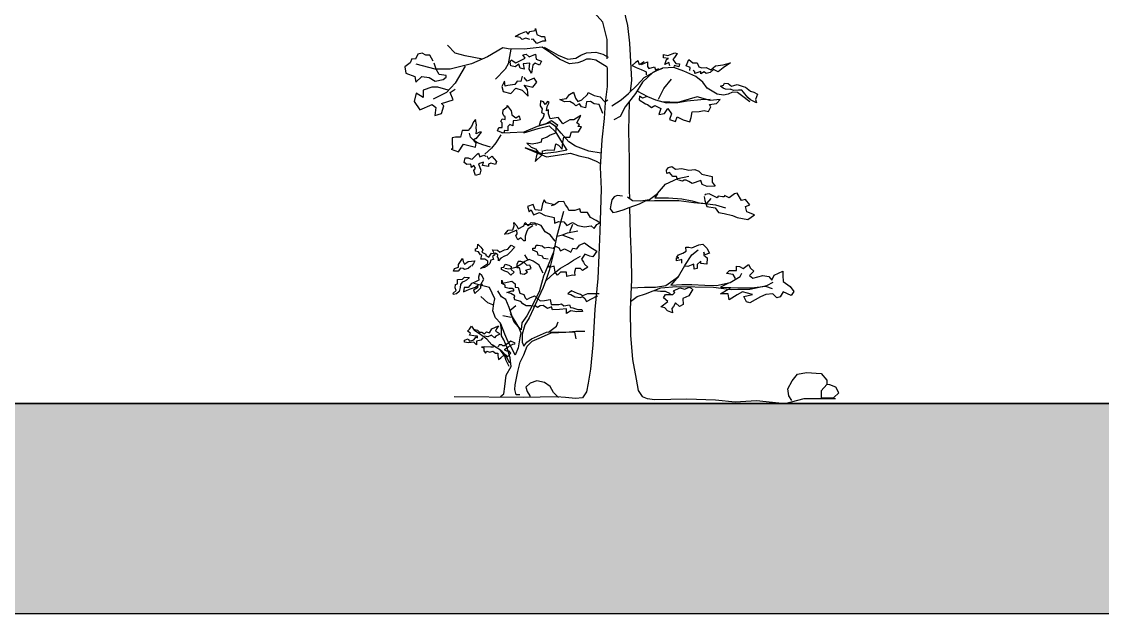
# Model space of a CAD drawing. Header units: millimetres. Extents: x 87938 to 265635, y 330093 to 434310.
# Drawn here: x 114555 to 127864, y 330093 to 337377 of the extents above; entities that cross this region are included whole.
import ezdxf

# ---------------------------------------------------------------- set-up
doc = ezdxf.new("R2010")
doc.units = ezdxf.units.MM
doc.layers.add('www.cad-blocks.net', color=7, linetype='Continuous')

# ---------------------------------------------------------------- blocks, each defined once
blk = doc.blocks.new('A$C225C7FC0')
for p, q in [((2486, 4693), (2382, 4810)), ((2743, 4859), (2792, 4650)), ((2541, 4479), (2486, 4693)), ((1408, 4516), (1457, 4546)), ((1457, 4546), (1537, 4577)), ((1537, 4577), (1567, 4546)), ((1567, 4546), (1586, 4577)), ((1586, 4577), (1653, 4589)), ((1653, 4589), (1659, 4614)), ((1659, 4614), (1672, 4540)), ((1672, 4540), (1727, 4516)), ((2792, 4650), (2816, 4436)), ((667, 4311), (576, 4409)), ((1469, 4503), (1408, 4516)), ((1494, 4479), (1469, 4503)), ((1537, 4497), (1494, 4479)), ((1586, 4479), (1537, 4497)), ((1629, 4485), (1604, 4479)), ((1672, 4430), (1629, 4485)), ((1745, 4461), (1672, 4430)), ((1727, 4516), (1769, 4516)), ((1782, 4461), (1745, 4461)), ((1769, 4516), (1782, 4461)), ((2541, 4240), (2541, 4479)), ((2816, 4436), (2841, 3977)), ((208, 4298), (178, 4237)), ((263, 4311), (208, 4298)), ((306, 4286), (263, 4311)), ((355, 4286), (306, 4286)), ((398, 4213), (355, 4286)), ((790, 4280), (667, 4311)), ((1004, 4237), (790, 4280)), ((1065, 4268), (869, 4182)), ((1255, 4378), (1065, 4268)), ((1323, 4366), (1255, 4378)), ((1518, 4360), (1323, 4366)), ((1353, 4360), (1323, 4182)), ((1500, 4292), (1543, 4298)), ((1531, 4249), (1500, 4292)), ((1739, 4384), (1518, 4360)), ((1543, 4298), (1580, 4268)), ((1580, 4268), (1659, 4298)), ((1659, 4298), (1665, 4237)), ((1843, 4317), (1739, 4384)), ((1763, 4384), (1935, 4286)), ((1953, 4237), (1843, 4317)), ((1935, 4286), (2057, 4237)), ((2155, 4249), (2216, 4286)), ((2216, 4286), (2284, 4317)), ((2284, 4317), (2400, 4323)), ((2400, 4323), (2486, 4298)), ((2486, 4298), (2553, 4262)), ((3233, 4252), (3233, 4295)), ((3233, 4295), (3288, 4283)), ((3288, 4283), (3374, 4314)), ((3404, 4307), (3368, 4259)), ((3374, 4314), (3404, 4307)), ((116, 4194), (49, 4145)), ((49, 4145), (61, 4066)), ((135, 4243), (116, 4194)), ((178, 4237), (135, 4243)), ((422, 4115), (190, 4176)), ((435, 4115), (410, 4188)), ((869, 4182), (606, 4115)), ((790, 4151), (667, 3943)), ((1323, 4182), (1286, 4115)), ((1347, 4200), (1353, 4225)), ((1353, 4157), (1347, 4200)), ((1408, 4145), (1353, 4157)), ((1359, 4231), (1414, 4194)), ((1451, 4176), (1408, 4145)), ((1414, 4194), (1457, 4213)), ((1469, 4127), (1451, 4176)), ((1457, 4213), (1531, 4249)), ((1518, 4115), (1469, 4127)), ((1586, 4188), (1506, 4182)), ((1506, 4182), (1518, 4115)), ((1580, 4115), (1586, 4188)), ((1623, 4164), (1610, 4066)), ((1653, 4188), (1623, 4164)), ((1708, 4164), (1653, 4188)), ((1665, 4237), (1733, 4213)), ((1733, 4213), (1708, 4164)), ((2076, 4182), (1953, 4237)), ((2057, 4237), (2155, 4249)), ((2180, 4194), (2076, 4182)), ((2235, 4213), (2180, 4194)), ((2284, 4237), (2235, 4213)), ((2333, 4237), (2284, 4237)), ((2400, 4225), (2333, 4237)), ((2541, 4139), (2400, 4225)), ((2541, 4133), (2541, 3900)), ((2890, 4197), (2847, 4161)), ((2847, 4161), (2896, 4136)), ((2921, 4216), (2890, 4197)), ((2896, 4136), (2957, 4112)), ((2939, 4167), (2921, 4216)), ((2994, 4203), (2939, 4167)), ((2963, 4173), (3037, 4203)), ((3037, 4203), (3037, 4148)), ((3037, 4148), (3055, 4124)), ((3055, 4124), (3123, 4142)), ((3221, 4127), (3104, 4072)), ((3123, 4142), (3135, 4105)), ((3147, 4096), (3227, 4127)), ((3361, 4133), (3221, 4127)), ((3294, 4246), (3233, 4252)), ((3251, 4173), (3270, 4234)), ((3300, 4197), (3251, 4173)), ((3270, 4234), (3294, 4246)), ((3312, 4154), (3300, 4197)), ((3368, 4259), (3349, 4234)), ((3349, 4234), (3386, 4185)), ((3368, 4161), (3361, 4142)), ((3484, 4090), (3361, 4133)), ((3423, 4142), (3368, 4161)), ((3386, 4185), (3429, 4179)), ((3429, 4179), (3423, 4142)), ((3515, 4154), (3545, 4234)), ((3563, 4136), (3515, 4154)), ((3545, 4234), (3594, 4191)), ((3557, 4099), (3563, 4136)), ((3594, 4191), (3649, 4191)), ((3649, 4191), (3668, 4142)), ((3668, 4142), (3704, 4130)), ((3704, 4130), (3759, 4136)), ((3759, 4136), (3815, 4105)), ((3815, 4105), (3876, 4154)), ((3876, 4154), (3968, 4167)), ((3968, 4130), (3906, 4081)), ((3968, 4167), (4059, 4191)), ((4059, 4191), (3968, 4130)), ((61, 4066), (171, 4023)), ((171, 4023), (184, 3955)), ((184, 3955), (257, 4023)), ((257, 4023), (349, 4011)), ((349, 4011), (422, 3968)), ((606, 4115), (422, 4115)), ((471, 4047), (435, 4115)), ((557, 4035), (471, 4047)), ((520, 3986), (557, 4017)), ((557, 4017), (557, 4035)), ((1286, 4115), (1163, 3992)), ((1494, 4029), (1476, 3962)), ((1555, 3968), (1518, 4011)), ((1641, 4004), (1555, 3968)), ((1610, 4066), (1580, 4115)), ((1672, 3955), (1641, 4004)), ((2908, 3919), (2994, 4011)), ((2957, 4112), (2994, 4093)), ((3104, 4072), (2976, 3955)), ((2994, 4011), (3147, 4096)), ((2994, 4093), (3019, 4081)), ((3019, 4081), (3019, 4044)), ((3135, 4105), (3178, 4124)), ((3631, 4023), (3484, 4090)), ((3619, 4081), (3600, 4099)), ((3692, 4087), (3619, 4063)), ((3619, 4063), (3619, 4081)), ((3717, 3955), (3631, 4023)), ((3692, 4056), (3692, 4087)), ((3735, 4081), (3692, 4056)), ((3759, 4063), (3735, 4081)), ((3808, 4075), (3759, 4063)), ((3851, 4112), (3808, 4075)), ((3906, 4081), (3851, 4112)), ((380, 3894), (276, 3857)), ((453, 3894), (380, 3894)), ((422, 3968), (520, 3986)), ((582, 3857), (453, 3894)), ((667, 3943), (563, 3827)), ((606, 3827), (667, 3870)), ((1274, 3968), (1243, 3900)), ((1243, 3900), (1261, 3839)), ((1286, 3906), (1274, 3968)), ((1316, 3913), (1286, 3906)), ((1402, 3925), (1316, 3913)), ((1353, 3815), (1414, 3882)), ((1433, 3968), (1402, 3925)), ((1414, 3882), (1494, 3857)), ((1476, 3962), (1433, 3968)), ((1561, 3864), (1518, 3919)), ((1518, 3919), (1623, 3894)), ((1567, 3784), (1561, 3864)), ((1623, 3894), (1672, 3955)), ((2541, 3900), (2516, 3704)), ((2804, 3815), (2908, 3919)), ((2841, 3977), (2823, 3836)), ((2976, 3955), (2890, 3815)), ((3172, 3747), (3239, 3876)), ((3239, 3876), (3331, 3992)), ((3772, 3882), (3717, 3955)), ((3894, 3808), (3772, 3882)), ((3937, 3906), (3974, 3919)), ((3968, 3882), (3937, 3906)), ((3998, 3870), (3968, 3882)), ((3974, 3919), (3986, 3943)), ((3986, 3943), (4029, 3937)), ((4059, 3864), (3998, 3870)), ((4029, 3937), (4072, 3906)), ((4096, 3851), (4059, 3870)), ((4072, 3906), (4102, 3913)), ((4102, 3913), (4139, 3925)), ((4139, 3925), (4213, 3900)), ((4213, 3900), (4243, 3894)), ((4243, 3894), (4304, 3845)), ((190, 3821), (165, 3717)), ((276, 3766), (190, 3821)), ((276, 3857), (276, 3766)), ((563, 3827), (398, 3747)), ((502, 3692), (643, 3735)), ((643, 3735), (606, 3827)), ((1261, 3839), (1353, 3815)), ((1494, 3857), (1567, 3784)), ((1959, 3741), (2039, 3753)), ((2014, 3711), (1959, 3741)), ((2039, 3753), (2076, 3802)), ((2076, 3802), (2125, 3833)), ((2125, 3833), (2149, 3759)), ((2149, 3759), (2180, 3717)), ((2180, 3717), (2229, 3735)), ((2229, 3735), (2296, 3802)), ((2296, 3802), (2308, 3827)), ((2308, 3827), (2382, 3790)), ((2382, 3790), (2455, 3772)), ((2455, 3772), (2510, 3711)), ((2510, 3711), (2547, 3735)), ((2596, 3662), (2712, 3735)), ((2712, 3735), (2804, 3815)), ((2890, 3815), (2761, 3649)), ((2914, 3845), (3037, 3778)), ((2939, 3784), (2933, 3735)), ((2933, 3735), (3012, 3686)), ((2976, 3759), (2939, 3784)), ((3019, 3772), (2976, 3759)), ((3037, 3778), (3135, 3735)), ((3135, 3735), (3270, 3698)), ((3551, 3747), (3410, 3704)), ((3527, 3723), (3692, 3741)), ((3649, 3772), (3551, 3747)), ((3808, 3729), (3649, 3772)), ((3692, 3741), (3808, 3747)), ((3931, 3741), (3808, 3729)), ((3888, 3692), (3931, 3741)), ((3974, 3796), (3894, 3808)), ((4029, 3808), (3974, 3796)), ((4084, 3833), (4029, 3808)), ((4145, 3827), (4084, 3833)), ((4157, 3857), (4096, 3851)), ((4194, 3790), (4145, 3827)), ((4200, 3857), (4157, 3857)), ((4298, 3711), (4194, 3790)), ((4219, 3833), (4200, 3857)), ((4274, 3766), (4219, 3833)), ((4304, 3735), (4274, 3766)), ((4304, 3845), (4347, 3833)), ((4378, 3698), (4304, 3735)), ((4347, 3833), (4390, 3808)), ((4390, 3808), (4366, 3741)), ((4366, 3741), (4378, 3698)), ((165, 3717), (233, 3613)), ((233, 3613), (386, 3680)), ((386, 3680), (429, 3643)), ((429, 3643), (416, 3545)), ((527, 3662), (502, 3692)), ((502, 3570), (527, 3662)), ((1255, 3570), (1261, 3613)), ((1261, 3613), (1310, 3649)), ((1310, 3649), (1310, 3668)), ((1310, 3668), (1359, 3600)), ((1359, 3600), (1365, 3557)), ((1721, 3723), (1714, 3662)), ((1714, 3662), (1739, 3625)), ((1757, 3711), (1721, 3723)), ((1739, 3625), (1733, 3582)), ((1776, 3680), (1757, 3711)), ((1806, 3717), (1776, 3680)), ((1794, 3600), (1800, 3655)), ((1818, 3613), (1794, 3600)), ((1800, 3655), (1825, 3704)), ((1825, 3704), (1806, 3717)), ((1818, 3564), (1818, 3613)), ((2082, 3717), (2014, 3711)), ((2131, 3686), (2082, 3717)), ((2155, 3662), (2131, 3686)), ((2198, 3686), (2155, 3662)), ((2223, 3649), (2198, 3686)), ((2272, 3637), (2223, 3649)), ((2284, 3711), (2272, 3637)), ((2333, 3717), (2284, 3711)), ((2382, 3686), (2333, 3717)), ((2443, 3680), (2382, 3686)), ((2486, 3570), (2443, 3680)), ((2516, 3704), (2504, 3508)), ((2761, 3649), (2700, 3533)), ((2810, 3704), (2804, 3361)), ((3012, 3686), (3037, 3680)), ((3037, 3680), (3086, 3643)), ((3086, 3643), (3129, 3668)), ((3129, 3668), (3202, 3631)), ((3202, 3631), (3178, 3557)), ((3410, 3704), (3214, 3711)), ((3245, 3570), (3288, 3631)), ((3270, 3698), (3410, 3704)), ((3288, 3631), (3331, 3564)), ((3410, 3704), (3527, 3723)), ((3588, 3588), (3674, 3594)), ((3674, 3594), (3735, 3606)), ((3735, 3606), (3790, 3594)), ((3790, 3594), (3815, 3649)), ((3802, 3680), (3888, 3692)), ((3815, 3649), (3802, 3680)), ((416, 3545), (502, 3570)), ((894, 3466), (869, 3410)), ((918, 3496), (894, 3466)), ((931, 3429), (918, 3496)), ((1231, 3472), (1249, 3502)), ((1249, 3453), (1231, 3472)), ((1249, 3502), (1286, 3496)), ((1267, 3539), (1255, 3570)), ((1286, 3527), (1267, 3539)), ((1286, 3496), (1286, 3527)), ((1365, 3557), (1365, 3551)), ((1365, 3551), (1414, 3515)), ((1384, 3478), (1378, 3417)), ((1433, 3484), (1384, 3478)), ((1414, 3515), (1457, 3539)), ((1469, 3490), (1433, 3484)), ((1457, 3539), (1469, 3490)), ((1721, 3478), (1702, 3423)), ((1751, 3521), (1721, 3478)), ((1733, 3582), (1763, 3564)), ((1763, 3564), (1751, 3521)), ((1788, 3447), (1855, 3484)), ((1837, 3502), (1818, 3564)), ((1935, 3521), (1837, 3502)), ((1855, 3484), (1929, 3429)), ((1965, 3484), (1935, 3521)), ((1996, 3441), (1965, 3484)), ((2082, 3490), (1996, 3441)), ((2131, 3490), (2082, 3490)), ((2216, 3545), (2131, 3490)), ((2167, 3453), (2216, 3545)), ((2504, 3508), (2474, 3245)), ((2700, 3533), (2621, 3490)), ((3178, 3557), (3245, 3570)), ((3331, 3564), (3306, 3496)), ((3306, 3496), (3380, 3472)), ((3380, 3472), (3404, 3527)), ((3404, 3527), (3478, 3490)), ((3478, 3490), (3557, 3466)), ((3557, 3466), (3576, 3521)), ((3576, 3521), (3588, 3588)), ((753, 3361), (747, 3325)), ((827, 3361), (753, 3361)), ((869, 3410), (827, 3361)), ((925, 3398), (931, 3429)), ((931, 3361), (925, 3398)), ((925, 3319), (931, 3361)), ((925, 3257), (992, 3337)), ((967, 3337), (925, 3319)), ((992, 3337), (967, 3337)), ((1188, 3355), (1206, 3398)), ((1261, 3325), (1188, 3355)), ((1206, 3398), (1249, 3398)), ((1347, 3331), (1243, 3325)), ((1249, 3398), (1249, 3453)), ((1274, 3361), (1267, 3331)), ((1316, 3355), (1274, 3361)), ((1341, 3435), (1316, 3410)), ((1316, 3410), (1316, 3355)), ((1378, 3417), (1341, 3435)), ((1512, 3337), (1347, 3331)), ((1678, 3410), (1512, 3337)), ((1512, 3331), (1690, 3386)), ((1837, 3453), (1678, 3410)), ((1690, 3386), (1825, 3417)), ((1702, 3423), (1788, 3447)), ((1825, 3417), (1904, 3343)), ((1904, 3410), (1837, 3453)), ((1972, 3325), (1904, 3410)), ((1910, 3386), (1904, 3325)), ((1904, 3343), (1965, 3239)), ((1929, 3429), (1910, 3386)), ((2082, 3276), (2100, 3343)), ((2100, 3343), (2186, 3343)), ((2198, 3429), (2167, 3453)), ((2180, 3410), (2198, 3429)), ((2223, 3404), (2180, 3410)), ((2186, 3343), (2223, 3404)), ((2804, 3361), (2810, 3000)), ((674, 3276), (631, 3270)), ((631, 3270), (631, 3221)), ((631, 3221), (637, 3135)), ((735, 3276), (674, 3276)), ((747, 3325), (735, 3276)), ((857, 3276), (845, 3325)), ((894, 3239), (857, 3276)), ((894, 3245), (918, 3264)), ((925, 3202), (894, 3245)), ((943, 3208), (894, 3239)), ((918, 3153), (925, 3202)), ((1010, 3184), (943, 3208)), ((1169, 3208), (1114, 3141)), ((1231, 3306), (1169, 3208)), ((1616, 3190), (1549, 3202)), ((1549, 3202), (1604, 3153)), ((1684, 3202), (1616, 3190)), ((1727, 3215), (1684, 3202)), ((1733, 3251), (1727, 3215)), ((1800, 3276), (1733, 3251)), ((1837, 3300), (1800, 3276)), ((1904, 3325), (1837, 3300)), ((1892, 3117), (1910, 3196)), ((1910, 3196), (1941, 3178)), ((1965, 3239), (2045, 3117)), ((2070, 3221), (1972, 3325)), ((1984, 3129), (1996, 3215)), ((1996, 3215), (2008, 3276)), ((2008, 3276), (2082, 3276)), ((2149, 3166), (2070, 3221)), ((2474, 3245), (2455, 2908)), ((637, 3135), (618, 3129)), ((618, 3129), (710, 3098)), ((710, 3098), (771, 3190)), ((771, 3190), (869, 3166)), ((869, 3166), (918, 3153)), ((876, 3006), (943, 3074)), ((943, 3074), (955, 3080)), ((955, 3080), (974, 3037)), ((1102, 3153), (1010, 3184)), ((1114, 3141), (1035, 3068)), ((1739, 3074), (1531, 3147)), ((1531, 3147), (1794, 3037)), ((1604, 3153), (1659, 3135)), ((1672, 3068), (1653, 2976)), ((1653, 2976), (1739, 3061)), ((1659, 3135), (1690, 3092)), ((1690, 3092), (1672, 3068)), ((1739, 3061), (1745, 3110)), ((1916, 3092), (1739, 3074)), ((1745, 3110), (1806, 3123)), ((1794, 3037), (2088, 3080)), ((1806, 3123), (1892, 3117)), ((2045, 3117), (1916, 3092)), ((1941, 3178), (1984, 3129)), ((2088, 3080), (2192, 3049)), ((2314, 3104), (2149, 3166)), ((2467, 3080), (2314, 3104)), ((778, 2964), (790, 3025)), ((814, 2939), (778, 2964)), ((790, 3025), (827, 3025)), ((863, 2945), (814, 2939)), ((827, 3025), (857, 3012)), ((857, 3012), (876, 3006)), ((869, 2902), (863, 2945)), ((1016, 2970), (955, 2951)), ((955, 2951), (986, 2872)), ((974, 3037), (1023, 3055)), ((1004, 2927), (1016, 2970)), ((1023, 3055), (1047, 3043)), ((1059, 3049), (1078, 3006)), ((1078, 3006), (1120, 3043)), ((1108, 2957), (1078, 2945)), ((1078, 2945), (1078, 2915)), ((1163, 2939), (1108, 2957)), ((1120, 3043), (1176, 2976)), ((1176, 2976), (1163, 2939)), ((2192, 3049), (2308, 3025)), ((2308, 3025), (2406, 2982)), ((2406, 2982), (2449, 2957)), ((2810, 3000), (2810, 2633)), ((900, 2927), (869, 2902)), ((918, 2896), (900, 2927)), ((900, 2866), (918, 2896)), ((918, 2804), (900, 2866)), ((974, 2823), (918, 2804)), ((986, 2872), (974, 2823)), ((1078, 2915), (1004, 2927)), ((2455, 2908), (2467, 2639)), ((3270, 2872), (3294, 2902)), ((3276, 2829), (3270, 2872)), ((3306, 2841), (3276, 2829)), ((3294, 2902), (3337, 2915)), ((3349, 2792), (3306, 2841)), ((3337, 2915), (3380, 2884)), ((3380, 2884), (3459, 2890)), ((3410, 2768), (3545, 2798)), ((3459, 2890), (3545, 2872)), ((3545, 2872), (3619, 2878)), ((3619, 2878), (3668, 2859)), ((3668, 2859), (3704, 2823)), ((3704, 2823), (3833, 2792)), ((3159, 2584), (3257, 2700)), ((3257, 2700), (3410, 2768)), ((3392, 2792), (3349, 2792)), ((3410, 2749), (3392, 2792)), ((3466, 2737), (3423, 2749)), ((3490, 2749), (3466, 2737)), ((3515, 2749), (3490, 2749)), ((3545, 2731), (3515, 2749)), ((3588, 2706), (3545, 2731)), ((3692, 2743), (3588, 2706)), ((3710, 2694), (3692, 2743)), ((3772, 2670), (3710, 2694)), ((3870, 2676), (3772, 2670)), ((3833, 2792), (3833, 2725)), ((3833, 2725), (3870, 2676)), ((2467, 2639), (2449, 2119)), ((2627, 2541), (2596, 2504)), ((2663, 2559), (2627, 2541)), ((2731, 2553), (2663, 2559)), ((2792, 2541), (2853, 2498)), ((2810, 2633), (2816, 2517)), ((3061, 2510), (3159, 2584)), ((3159, 2578), (3129, 2529)), ((3129, 2529), (3294, 2529)), ((3294, 2529), (3459, 2517)), ((3735, 2547), (3741, 2498)), ((3747, 2572), (3741, 2559)), ((3796, 2578), (3747, 2572)), ((3894, 2529), (3796, 2578)), ((3906, 2553), (3894, 2529)), ((3961, 2541), (3906, 2553)), ((3980, 2541), (3961, 2541)), ((3986, 2559), (3980, 2541)), ((4041, 2529), (3986, 2559)), ((4108, 2578), (4041, 2529)), ((4139, 2590), (4108, 2578)), ((4194, 2498), (4139, 2590)), ((1629, 2449), (1561, 2425)), ((1561, 2425), (1580, 2357)), ((1653, 2382), (1629, 2449)), ((1745, 2455), (1727, 2376)), ((1763, 2504), (1745, 2455)), ((1788, 2468), (1763, 2504)), ((1892, 2443), (1788, 2468)), ((1892, 2443), (1849, 2431)), ((1941, 2480), (1892, 2443)), ((2008, 2486), (1941, 2480)), ((2027, 2443), (2008, 2486)), ((2057, 2406), (2027, 2443)), ((2070, 2376), (2057, 2406)), ((2584, 2443), (2578, 2394)), ((2596, 2504), (2584, 2443)), ((2737, 2382), (2810, 2412)), ((2810, 2412), (2939, 2455)), ((2816, 2412), (2823, 2088)), ((2853, 2498), (2951, 2492)), ((2939, 2455), (3012, 2492)), ((2951, 2492), (3061, 2510)), ((3012, 2492), (3123, 2498)), ((3123, 2498), (3288, 2498)), ((3288, 2498), (3423, 2498)), ((3423, 2498), (3606, 2474)), ((3459, 2517), (3588, 2492)), ((3588, 2492), (3674, 2468)), ((3606, 2474), (3741, 2461)), ((3674, 2468), (3766, 2461)), ((3741, 2498), (3766, 2425)), ((3741, 2461), (3876, 2443)), ((3766, 2461), (3821, 2523)), ((3766, 2425), (3870, 2406)), ((3870, 2406), (3912, 2351)), ((3876, 2443), (3998, 2406)), ((4243, 2510), (4194, 2498)), ((4298, 2443), (4243, 2510)), ((4243, 2425), (4298, 2443)), ((4261, 2357), (4243, 2425)), ((1580, 2357), (1604, 2382)), ((1604, 2382), (1635, 2321)), ((1635, 2321), (1708, 2351)), ((1727, 2376), (1653, 2382)), ((1708, 2351), (1776, 2314)), ((1776, 2314), (1800, 2308)), ((1800, 2308), (1886, 2290)), ((1886, 2290), (1892, 2217)), ((2002, 2363), (1916, 2045)), ((2143, 2376), (2070, 2376)), ((2204, 2394), (2143, 2376)), ((2216, 2351), (2204, 2394)), ((2296, 2351), (2216, 2351)), ((2333, 2290), (2296, 2351)), ((2406, 2253), (2333, 2290)), ((2578, 2394), (2608, 2351)), ((2608, 2351), (2657, 2357)), ((2657, 2357), (2737, 2382)), ((3912, 2351), (3980, 2339)), ((3980, 2339), (4084, 2314)), ((4084, 2314), (4139, 2290)), ((4139, 2290), (4274, 2265)), ((4353, 2321), (4261, 2357)), ((4274, 2265), (4353, 2321)), ((1286, 2088), (1323, 2131)), ((1323, 2131), (1378, 2137)), ((1427, 2131), (1323, 2088)), ((1378, 2137), (1396, 2186)), ((1396, 2186), (1390, 2229)), ((1390, 2229), (1427, 2186)), ((1427, 2186), (1445, 2149)), ((1433, 2088), (1427, 2131)), ((1445, 2149), (1512, 2186)), ((1512, 2186), (1531, 2229)), ((1586, 2198), (1512, 2204)), ((1531, 2229), (1567, 2186)), ((1567, 2149), (1549, 2119)), ((1567, 2186), (1604, 2229)), ((1623, 2186), (1567, 2149)), ((1672, 2210), (1586, 2198)), ((1604, 2229), (1653, 2223)), ((1653, 2223), (1665, 2192)), ((1727, 2192), (1672, 2210)), ((1776, 2112), (1727, 2192)), ((1892, 2217), (1947, 2241)), ((1947, 2241), (2008, 2235)), ((2008, 2235), (2045, 2192)), ((2045, 2192), (2112, 2229)), ((2112, 2204), (2076, 2112)), ((2112, 2229), (2180, 2192)), ((2180, 2192), (2259, 2174)), ((2259, 2174), (2345, 2186)), ((2345, 2186), (2382, 2155)), ((2382, 2155), (2412, 2204)), ((2449, 2223), (2406, 2253)), ((2412, 2204), (2449, 2223)), ((1323, 2088), (1274, 2082)), ((1274, 2082), (1286, 2088)), ((1414, 2063), (1433, 2088)), ((1439, 2014), (1414, 2063)), ((1476, 2039), (1439, 2014)), ((1512, 2002), (1476, 2039)), ((1531, 2002), (1512, 2002)), ((1549, 2119), (1531, 2057)), ((1531, 2057), (1531, 2002)), ((1837, 2076), (1776, 2112)), ((1898, 1996), (1837, 2076)), ((1916, 2045), (1880, 1861)), ((1923, 2057), (1990, 2076)), ((1990, 2076), (2051, 2100)), ((1996, 2070), (2125, 2021)), ((2051, 2100), (2180, 2125)), ((2449, 2119), (2437, 1825)), ((2823, 2088), (2835, 1800)), ((918, 1904), (943, 1910)), ((918, 1874), (918, 1904)), ((955, 1867), (918, 1874)), ((943, 1910), (949, 1959)), ((949, 1959), (986, 1923)), ((980, 1831), (955, 1867)), ((986, 1923), (1010, 1892)), ((1010, 1892), (998, 1861)), ((1151, 1843), (1127, 1892)), ((1127, 1892), (1188, 1886)), ((1188, 1886), (1218, 1861)), ((1218, 1861), (1274, 1892)), ((1274, 1892), (1316, 1898)), ((1316, 1898), (1359, 1947)), ((1396, 1916), (1347, 1861)), ((1359, 1947), (1402, 1923)), ((1623, 1886), (1623, 1910)), ((1623, 1910), (1653, 1910)), ((1684, 1861), (1623, 1886)), ((1653, 1910), (1665, 1947)), ((1665, 1947), (1690, 1947)), ((1690, 1947), (1739, 1941)), ((1739, 1941), (1769, 1916)), ((1769, 1916), (1812, 1923)), ((1812, 1923), (1874, 1910)), ((1874, 1910), (1904, 1935)), ((1904, 1935), (1947, 1916)), ((1947, 1916), (1965, 1880)), ((1965, 1880), (2014, 1904)), ((2014, 1904), (2063, 1880)), ((2063, 1880), (2094, 1861)), ((2094, 1861), (2118, 1910)), ((2118, 1910), (2167, 1904)), ((2167, 1904), (2198, 1947)), ((2198, 1947), (2259, 1978)), ((2259, 1978), (2327, 1929)), ((2327, 1929), (2412, 1874)), ((2412, 1874), (2363, 1806)), ((3472, 1849), (3515, 1874)), ((3515, 1874), (3508, 1923)), ((3508, 1923), (3545, 1923)), ((3545, 1923), (3582, 1916)), ((3582, 1916), (3668, 1953)), ((3582, 1831), (3661, 1892)), ((3668, 1953), (3717, 1959)), ((3717, 1959), (3766, 1910)), ((3766, 1910), (3802, 1849)), ((710, 1708), (759, 1782)), ((759, 1782), (765, 1745)), ((765, 1745), (784, 1714)), ((784, 1714), (827, 1745)), ((827, 1745), (912, 1757)), ((912, 1757), (894, 1721)), ((998, 1825), (980, 1831)), ((986, 1776), (998, 1825)), ((1035, 1776), (986, 1776)), ((998, 1861), (1047, 1837)), ((1071, 1751), (1035, 1776)), ((1047, 1837), (1047, 1819)), ((1047, 1819), (1084, 1800)), ((1071, 1721), (1071, 1751)), ((1084, 1800), (1114, 1849)), ((1108, 1763), (1096, 1721)), ((1139, 1770), (1108, 1763)), ((1114, 1849), (1151, 1843)), ((1151, 1825), (1127, 1812)), ((1127, 1812), (1139, 1770)), ((1163, 1849), (1151, 1825)), ((1194, 1831), (1163, 1849)), ((1188, 1806), (1194, 1831)), ((1200, 1788), (1188, 1806)), ((1231, 1788), (1200, 1757)), ((1200, 1757), (1200, 1788)), ((1274, 1812), (1231, 1788)), ((1310, 1825), (1274, 1812)), ((1347, 1861), (1310, 1825)), ((1445, 1745), (1427, 1708)), ((1476, 1745), (1445, 1745)), ((1518, 1733), (1476, 1745)), ((1525, 1745), (1476, 1708)), ((1555, 1696), (1518, 1733)), ((1567, 1763), (1525, 1831)), ((1580, 1770), (1525, 1745)), ((1629, 1751), (1580, 1770)), ((1702, 1702), (1629, 1751)), ((1690, 1825), (1684, 1861)), ((1745, 1812), (1690, 1825)), ((1757, 1782), (1745, 1812)), ((1812, 1776), (1757, 1782)), ((1880, 1861), (1812, 1702)), ((1880, 1849), (1825, 1635)), ((2051, 1714), (2125, 1763)), ((2125, 1763), (2210, 1812)), ((2247, 1812), (2223, 1776)), ((2223, 1776), (2247, 1739)), ((2265, 1837), (2247, 1812)), ((2247, 1739), (2259, 1714)), ((2327, 1812), (2265, 1837)), ((2363, 1806), (2327, 1812)), ((2437, 1825), (2425, 1537)), ((2835, 1800), (2841, 1525)), ((3392, 1757), (3392, 1794)), ((3392, 1794), (3423, 1794)), ((3429, 1763), (3392, 1757)), ((3398, 1800), (3417, 1831)), ((3423, 1794), (3398, 1800)), ((3417, 1831), (3472, 1849)), ((3459, 1770), (3429, 1763)), ((3459, 1727), (3459, 1770)), ((3496, 1696), (3582, 1831)), ((3692, 1751), (3649, 1708)), ((3692, 1721), (3692, 1751)), ((3741, 1831), (3729, 1861)), ((3729, 1861), (3729, 1825)), ((3729, 1825), (3772, 1794)), ((3802, 1849), (3741, 1831)), ((3772, 1794), (3766, 1714)), ((649, 1629), (661, 1659)), ((704, 1629), (649, 1629)), ((661, 1659), (710, 1678)), ((735, 1665), (704, 1629)), ((710, 1678), (710, 1708)), ((765, 1659), (735, 1665)), ((784, 1647), (765, 1659)), ((827, 1659), (784, 1647)), ((863, 1690), (827, 1659)), ((894, 1721), (869, 1690)), ((967, 1598), (955, 1555)), ((998, 1574), (967, 1598)), ((980, 1659), (1023, 1690)), ((1029, 1672), (980, 1659)), ((1023, 1690), (1071, 1721)), ((1059, 1690), (1029, 1672)), ((1096, 1721), (1059, 1690)), ((1237, 1672), (1267, 1678)), ((1237, 1647), (1237, 1672)), ((1280, 1629), (1237, 1647)), ((1267, 1678), (1286, 1714)), ((1329, 1653), (1280, 1659)), ((1316, 1616), (1280, 1629)), ((1286, 1714), (1329, 1702)), ((1353, 1580), (1316, 1616)), ((1329, 1702), (1359, 1684)), ((1414, 1672), (1329, 1653)), ((1359, 1684), (1353, 1653)), ((1396, 1616), (1353, 1580)), ((1359, 1647), (1396, 1616)), ((1476, 1708), (1414, 1672)), ((1427, 1708), (1427, 1672)), ((1427, 1672), (1457, 1672)), ((1457, 1672), (1469, 1623)), ((1469, 1623), (1469, 1598)), ((1469, 1598), (1518, 1592)), ((1518, 1592), (1561, 1616)), ((1537, 1641), (1604, 1659)), ((1561, 1616), (1537, 1641)), ((1586, 1702), (1555, 1696)), ((1604, 1659), (1586, 1702)), ((1727, 1647), (1702, 1702)), ((1751, 1604), (1727, 1647)), ((1812, 1702), (1757, 1567)), ((1788, 1512), (1886, 1604)), ((1825, 1635), (1794, 1537)), ((1825, 1672), (1825, 1696)), ((1886, 1690), (1825, 1672)), ((1898, 1616), (1886, 1690)), ((1886, 1604), (1965, 1665)), ((1929, 1580), (1898, 1616)), ((1965, 1616), (1929, 1580)), ((1965, 1665), (2051, 1714)), ((2039, 1616), (1965, 1616)), ((2045, 1561), (2039, 1616)), ((2149, 1659), (2137, 1616)), ((2137, 1616), (2143, 1574)), ((2210, 1659), (2149, 1659)), ((2235, 1635), (2210, 1659)), ((2302, 1678), (2235, 1635)), ((2259, 1714), (2302, 1678)), ((3417, 1561), (3496, 1696)), ((3533, 1684), (3496, 1690)), ((3576, 1702), (3533, 1684)), ((3606, 1714), (3576, 1702)), ((3612, 1653), (3606, 1714)), ((3649, 1659), (3612, 1653)), ((3649, 1708), (3649, 1659)), ((3766, 1714), (3692, 1721)), ((4010, 1598), (4047, 1635)), ((4090, 1586), (4010, 1598)), ((4047, 1635), (4133, 1635)), ((4133, 1635), (4133, 1690)), ((4133, 1690), (4170, 1684)), ((4170, 1684), (4213, 1659)), ((4176, 1561), (4200, 1604)), ((4213, 1659), (4280, 1708)), ((4280, 1708), (4304, 1665)), ((4347, 1629), (4292, 1574)), ((4304, 1665), (4347, 1629)), ((4598, 1580), (4702, 1629)), ((4702, 1629), (4702, 1574)), ((674, 1463), (698, 1470)), ((698, 1525), (759, 1531)), ((698, 1470), (698, 1525)), ((753, 1494), (735, 1463)), ((778, 1500), (753, 1494)), ((759, 1531), (784, 1555)), ((808, 1518), (778, 1500)), ((784, 1555), (839, 1549)), ((845, 1549), (808, 1518)), ((869, 1476), (827, 1427)), ((912, 1494), (869, 1476)), ((1090, 1427), (900, 1476)), ((961, 1518), (912, 1494)), ((955, 1555), (961, 1518)), ((986, 1463), (1023, 1531)), ((986, 1445), (1004, 1470)), ((1023, 1531), (998, 1574)), ((1243, 1476), (1243, 1518)), ((1243, 1518), (1255, 1482)), ((1286, 1457), (1243, 1476)), ((1255, 1482), (1310, 1494)), ((1310, 1494), (1365, 1506)), ((1365, 1506), (1408, 1470)), ((1408, 1470), (1408, 1433)), ((1757, 1567), (1708, 1384)), ((1794, 1537), (1751, 1427)), ((2112, 1580), (2045, 1561)), ((2143, 1574), (2112, 1580)), ((2425, 1537), (2388, 1157)), ((2841, 1525), (2823, 1157)), ((3263, 1451), (3417, 1561)), ((3417, 1567), (3325, 1457)), ((3888, 1451), (4053, 1488)), ((4035, 1482), (3937, 1433)), ((4053, 1488), (4176, 1561)), ((4121, 1537), (4090, 1586)), ((4292, 1574), (4335, 1543)), ((4335, 1543), (4457, 1574)), ((4457, 1574), (4531, 1561)), ((4506, 1451), (4586, 1494)), ((4531, 1561), (4568, 1518)), ((4568, 1518), (4598, 1580)), ((4702, 1574), (4708, 1500)), ((4708, 1500), (4794, 1439)), ((643, 1359), (680, 1390)), ((649, 1341), (643, 1359)), ((686, 1347), (649, 1341)), ((667, 1421), (674, 1463)), ((680, 1390), (667, 1421)), ((716, 1378), (686, 1347)), ((729, 1427), (716, 1378)), ((735, 1463), (729, 1427)), ((778, 1427), (771, 1372)), ((771, 1372), (845, 1408)), ((827, 1427), (778, 1427)), ((845, 1408), (918, 1433)), ((943, 1421), (894, 1396)), ((894, 1396), (912, 1353)), ((912, 1353), (967, 1408)), ((918, 1433), (949, 1457)), ((949, 1457), (943, 1421)), ((967, 1408), (986, 1421)), ((986, 1421), (986, 1445)), ((1157, 1286), (1090, 1427)), ((1237, 1310), (1194, 1384)), ((1286, 1427), (1286, 1457)), ((1335, 1414), (1286, 1427)), ((1304, 1365), (1365, 1384)), ((1353, 1353), (1304, 1365)), ((1372, 1414), (1335, 1414)), ((1402, 1323), (1353, 1353)), ((1365, 1384), (1390, 1384)), ((1390, 1402), (1372, 1414)), ((1390, 1384), (1390, 1402)), ((1408, 1433), (1445, 1427)), ((1445, 1427), (1463, 1359)), ((1463, 1359), (1512, 1341)), ((1512, 1341), (1531, 1298)), ((1708, 1384), (1616, 1200)), ((1751, 1427), (1696, 1304)), ((2100, 1384), (2057, 1347)), ((2057, 1347), (2094, 1341)), ((2094, 1341), (2143, 1310)), ((2174, 1353), (2100, 1384)), ((2210, 1341), (2174, 1353)), ((2235, 1323), (2210, 1341)), ((2296, 1347), (2235, 1323)), ((2443, 1347), (2296, 1347)), ((2835, 1421), (3000, 1433)), ((2908, 1316), (3012, 1347)), ((3000, 1433), (3135, 1433)), ((3012, 1347), (3202, 1421)), ((3196, 1378), (3123, 1384)), ((3135, 1433), (3263, 1451)), ((3257, 1378), (3196, 1378)), ((3202, 1421), (3392, 1439)), ((3233, 1298), (3257, 1341)), ((3319, 1347), (3257, 1378)), ((3257, 1341), (3349, 1341)), ((3325, 1457), (3459, 1463)), ((3349, 1341), (3374, 1365)), ((3355, 1384), (3435, 1421)), ((3374, 1365), (3355, 1384)), ((3392, 1439), (3851, 1433)), ((3435, 1421), (3496, 1408)), ((3459, 1463), (3582, 1463)), ((3496, 1408), (3551, 1433)), ((3594, 1408), (3545, 1323)), ((3551, 1433), (3582, 1414)), ((3582, 1463), (3741, 1457)), ((3741, 1457), (3888, 1451)), ((3851, 1433), (4072, 1402)), ((3937, 1433), (4059, 1427)), ((3937, 1347), (4029, 1408)), ((4029, 1347), (3937, 1347)), ((4029, 1408), (4066, 1427)), ((4041, 1274), (4029, 1347)), ((4139, 1335), (4041, 1274)), ((4059, 1427), (4151, 1421)), ((4072, 1402), (4298, 1408)), ((4206, 1372), (4139, 1335)), ((4151, 1421), (4323, 1421)), ((4329, 1341), (4206, 1372)), ((4225, 1316), (4329, 1341)), ((4298, 1408), (4506, 1451)), ((4323, 1421), (4488, 1445)), ((4494, 1341), (4427, 1310)), ((4488, 1445), (4574, 1414)), ((4580, 1347), (4494, 1341)), ((4629, 1298), (4580, 1347)), ((4708, 1372), (4672, 1310)), ((4806, 1329), (4708, 1372)), ((4794, 1439), (4837, 1378)), ((4837, 1378), (4806, 1329)), ((1071, 1237), (986, 1316)), ((1133, 1212), (1071, 1237)), ((1133, 1139), (1145, 1231)), ((1145, 1231), (1157, 1286)), ((1292, 1280), (1237, 1310)), ((1335, 1182), (1292, 1280)), ((1341, 1145), (1414, 1206)), ((1396, 1304), (1402, 1323)), ((1402, 1274), (1396, 1304)), ((1476, 1255), (1402, 1274)), ((1500, 1225), (1476, 1255)), ((1543, 1200), (1500, 1225)), ((1531, 1298), (1549, 1280)), ((1604, 1200), (1543, 1200)), ((1549, 1280), (1598, 1304)), ((1616, 1200), (1549, 1078)), ((1598, 1304), (1629, 1316)), ((1629, 1316), (1647, 1323)), ((1653, 1200), (1629, 1194)), ((1696, 1304), (1635, 1169)), ((1647, 1323), (1714, 1261)), ((1684, 1182), (1653, 1200)), ((1714, 1200), (1684, 1182)), ((1714, 1261), (1769, 1267)), ((1751, 1206), (1714, 1200)), ((1806, 1169), (1751, 1206)), ((1769, 1267), (1837, 1280)), ((1837, 1280), (1849, 1218)), ((1849, 1218), (1947, 1218)), ((1947, 1218), (1978, 1225)), ((1978, 1225), (2008, 1200)), ((2008, 1200), (2076, 1212)), ((2076, 1212), (2088, 1182)), ((2143, 1310), (2210, 1304)), ((2210, 1304), (2235, 1316)), ((2235, 1316), (2265, 1292)), ((2265, 1292), (2284, 1255)), ((2284, 1255), (2419, 1323)), ((2419, 1323), (2419, 1316)), ((2829, 1255), (2908, 1316)), ((3202, 1188), (3288, 1255)), ((3288, 1255), (3233, 1298)), ((3380, 1237), (3355, 1194)), ((3429, 1194), (3380, 1237)), ((3478, 1218), (3429, 1194)), ((3545, 1323), (3472, 1292)), ((3472, 1292), (3478, 1218)), ((4255, 1249), (4225, 1316)), ((4298, 1237), (4255, 1249)), ((4427, 1310), (4298, 1237)), ((4672, 1310), (4629, 1298)), ((1163, 1053), (1133, 1139)), ((1359, 1059), (1255, 1078)), ((1390, 1010), (1335, 1182)), ((1347, 1108), (1451, 931)), ((1549, 1078), (1488, 992)), ((1635, 1169), (1580, 1053)), ((1855, 1188), (1806, 1169)), ((1867, 1151), (1855, 1188)), ((1953, 1157), (1867, 1151)), ((2039, 1163), (1953, 1157)), ((2039, 1108), (2039, 1163)), ((2094, 1139), (2039, 1108)), ((2088, 1182), (2118, 1176)), ((2167, 1127), (2094, 1139)), ((2118, 1176), (2180, 1157)), ((2235, 1133), (2167, 1127)), ((2180, 1157), (2229, 1157)), ((2229, 1157), (2235, 1133)), ((2388, 1157), (2363, 723)), ((2823, 1157), (2829, 839)), ((3251, 1176), (3202, 1188)), ((3282, 1139), (3251, 1176)), ((3343, 1114), (3282, 1139)), ((3355, 1194), (3337, 1169)), ((3337, 1169), (3343, 1114)), ((845, 912), (869, 949)), ((869, 949), (894, 912)), ((1120, 918), (1163, 937)), ((1225, 986), (1163, 1053)), ((1163, 937), (1200, 955)), ((1200, 955), (1176, 918)), ((1237, 906), (1225, 986)), ((1280, 851), (1231, 980)), ((1482, 906), (1390, 1010)), ((1488, 992), (1482, 906)), ((1525, 967), (1494, 851)), ((1580, 1053), (1525, 967)), ((1818, 876), (1916, 949)), ((1916, 949), (1935, 1004)), ((820, 888), (845, 912)), ((857, 863), (820, 888)), ((845, 839), (857, 863)), ((900, 833), (845, 839)), ((894, 912), (943, 900)), ((967, 857), (900, 900)), ((943, 827), (900, 833)), ((900, 784), (925, 820)), ((925, 820), (943, 808)), ((943, 900), (967, 876)), ((943, 808), (943, 827)), ((967, 876), (998, 876)), ((1059, 790), (967, 857)), ((1010, 808), (986, 778)), ((998, 876), (1029, 857)), ((1029, 857), (1053, 882)), ((1071, 820), (1029, 827)), ((1053, 882), (1090, 869)), ((1114, 839), (1071, 820)), ((1090, 869), (1120, 918)), ((1151, 808), (1114, 839)), ((1169, 827), (1151, 808)), ((1176, 918), (1163, 888)), ((1163, 888), (1200, 869)), ((1218, 851), (1169, 827)), ((1200, 869), (1218, 851)), ((1237, 833), (1237, 906)), ((1267, 784), (1237, 833)), ((1316, 765), (1280, 851)), ((1463, 808), (1445, 686)), ((1451, 931), (1476, 869)), ((1476, 869), (1463, 808)), ((1494, 851), (1494, 753)), ((1610, 796), (1684, 827)), ((1616, 765), (1733, 814)), ((1684, 827), (1794, 876)), ((1733, 814), (1849, 869)), ((1794, 876), (1935, 882)), ((1849, 869), (2033, 876)), ((1935, 882), (2137, 876)), ((2033, 876), (2155, 888)), ((2137, 876), (2155, 796)), ((2155, 888), (2265, 888)), ((2829, 839), (2853, 539)), ((784, 778), (827, 796)), ((784, 753), (784, 778)), ((833, 747), (784, 753)), ((827, 796), (845, 765)), ((900, 753), (833, 747)), ((845, 765), (900, 784)), ((931, 723), (900, 753)), ((986, 778), (931, 765)), ((931, 765), (931, 723)), ((1035, 698), (992, 692)), ((992, 692), (1023, 686)), ((1023, 686), (1023, 649)), ((1108, 692), (1035, 698)), ((1120, 723), (1059, 790)), ((1139, 692), (1108, 692)), ((1225, 655), (1120, 723)), ((1243, 643), (1133, 716)), ((1200, 704), (1194, 698)), ((1206, 710), (1200, 704)), ((1212, 723), (1206, 710)), ((1243, 723), (1212, 723)), ((1255, 710), (1243, 723)), ((1274, 710), (1255, 710)), ((1310, 686), (1267, 784)), ((1304, 729), (1274, 710)), ((1280, 667), (1304, 686)), ((1280, 655), (1280, 667)), ((1353, 765), (1304, 729)), ((1304, 686), (1323, 698)), ((1347, 563), (1310, 686)), ((1378, 655), (1316, 765)), ((1323, 698), (1378, 729)), ((1408, 741), (1353, 765)), ((1378, 729), (1402, 735)), ((1402, 735), (1408, 741)), ((1445, 686), (1408, 594)), ((1494, 753), (1512, 704)), ((1512, 704), (1549, 753)), ((1512, 600), (1555, 704)), ((1549, 753), (1610, 796)), ((1555, 704), (1616, 765)), ((2363, 723), (2333, 422)), ((1023, 649), (1041, 618)), ((1041, 618), (1059, 643)), ((1059, 643), (1096, 631)), ((1096, 631), (1133, 643)), ((1133, 643), (1163, 618)), ((1163, 618), (1194, 618)), ((1194, 618), (1194, 588)), ((1194, 588), (1200, 539)), ((1200, 539), (1231, 563)), ((1280, 582), (1225, 655)), ((1231, 563), (1267, 594)), ((1292, 588), (1243, 643)), ((1267, 594), (1274, 612)), ((1274, 612), (1316, 576)), ((1304, 643), (1280, 655)), ((1298, 527), (1280, 582)), ((1341, 496), (1292, 588)), ((1335, 643), (1304, 643)), ((1316, 576), (1353, 618)), ((1353, 618), (1335, 643)), ((1359, 453), (1347, 563)), ((1408, 594), (1378, 655)), ((1469, 508), (1512, 600)), ((2853, 539), (2896, 300)), ((1335, 453), (1298, 527)), ((1298, 349), (1359, 453)), ((1439, 392), (1469, 508)), ((2333, 422), (2308, 251)), ((1280, 208), (1298, 349)), ((1408, 227), (1439, 392)), ((1672, 276), (1592, 251)), ((1769, 257), (1672, 276)), ((2896, 300), (2921, 159)), ((4764, 178), (4819, 276)), ((4819, 276), (4886, 361)), ((4886, 361), (4996, 380)), ((4996, 380), (5174, 367)), ((5174, 367), (5247, 288)), ((5247, 288), (5247, 233)), ((1267, 116), (1280, 208)), ((1402, 171), (1408, 227)), ((1420, 104), (1402, 171)), ((1592, 251), (1537, 202)), ((1537, 202), (1555, 147)), ((1555, 147), (1586, 92)), ((1837, 208), (1769, 257)), ((1880, 135), (1837, 208)), ((1941, 73), (1880, 135)), ((2284, 141), (2235, 67)), ((2308, 251), (2284, 141)), ((2921, 159), (2970, 86)), ((4776, 92), (4764, 178)), ((5247, 233), (5174, 153)), ((5174, 153), (5174, 67)), ((5284, 227), (5247, 233)), ((5357, 202), (5284, 227)), ((5394, 129), (5357, 202)), ((1512, 73), (655, 80)), ((1225, 86), (1267, 116)), ((1463, 104), (1420, 104)), ((1916, 80), (1512, 73)), ((1586, 92), (1592, 73)), ((2027, 73), (1916, 80)), ((2149, 61), (2027, 73)), ((2235, 67), (2149, 61)), ((2970, 86), (3031, 61)), ((3031, 61), (3129, 49)), ((3129, 49), (3521, 55)), ((3521, 55), (3876, 43)), ((3876, 43), (4115, 18)), ((4115, 18), (4378, 37)), ((4378, 37), (4733, 0)), ((4733, 0), (4966, 61)), ((4813, 37), (4776, 92)), ((4966, 61), (5351, 61)), ((5174, 67), (5333, 73)), ((5333, 73), (5394, 129))]:
    blk.add_line(p, q)
blk = doc.blocks.new('format')
at = {"layer": 'www.cad-blocks.net', "true_color": 0x546d8e}
h = blk.add_hatch(color=155, dxfattribs=at)
h.set_gradient(color1=(68, 68, 68), color2=(84, 109, 142), tint=1)
h.paths.add_polyline_path([(102854, 332677), (102854, 330093), (265635, 330093), (265635, 332677)])
at = {"layer": 'www.cad-blocks.net', "color": 155, "true_color": 0x546d8e}
for p, q in [((102854, 332677), (265635, 332677)), ((102854, 332677), (265635, 332677)), ((102854, 332677), (265635, 332677)), ((102854, 330093), (265635, 330093))]:
    blk.add_line(p, q, dxfattribs=at)
blk.add_lwpolyline([(102854, 430118), (265635, 430118), (265635, 332677), (102854, 332677)], close=True, dxfattribs=at)

msp = doc.modelspace()

# ---------------------------------------------------------------- block references
msp.add_blockref('A$C225C7FC0', (119226, 332677))
at = {"layer": 'www.cad-blocks.net'}
msp.add_blockref('format', (0, 0), dxfattribs=at)

doc.saveas('drawing.dxf')
